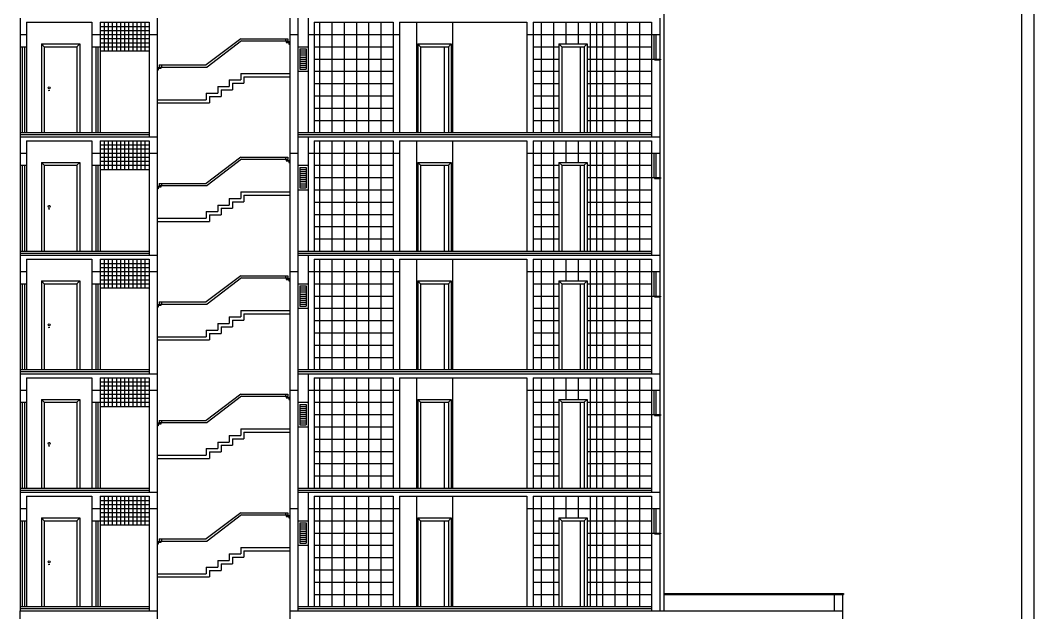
# Model space of a CAD drawing. Header units: millimetres. Extents: x 2200 to 2403, y 2380 to 2511.
# Drawn here: x 2299.58 to 2324.37, y 2472.12 to 2486.62 of the extents above; entities that cross this region are included whole.
import ezdxf

# ---------------------------------------------------------------- set-up
doc = ezdxf.new("R2010")
doc.units = ezdxf.units.MM

# ---------------------------------------------------------------- blocks, each defined once
blk = doc.blocks.new('P8')
at = {"color": 4}
for p, q in [((-0.87, 2.17), (-0.8, 2.1)), ((-0.87, 2.17), (0.07, 2.17)), ((-0.87, 2.17), (-0.87, 0)), ((-0.8, 2.1), (0, 2.1)), ((-0.8, 2.1), (-0.8, 0)), ((0.07, 2.17), (0, 2.1)), ((0, 2.1), (0, 0)), ((0.07, 2.17), (0.07, 0))]:
    blk.add_line(p, q, dxfattribs=at)
for centre, radius in [((-0.682, 1.095), 0.025), ((-0.682, 1.034), 0.00793)]:
    blk.add_circle(centre, radius, dxfattribs=at)

msp = doc.modelspace()

# ---------------------------------------------------------------- linework, layer by layer
at = {"color": 1}
for p, q in [((2324.36744, 2511.06758), (2324.36744, 2459.71758)), ((2309.2734, 2486.56758), (2309.2734, 2483.86758)), ((2310.1534, 2486.56758), (2310.1534, 2483.86758)), ((2312.6234, 2486.56758), (2312.6234, 2483.86758)), ((2313.6734, 2486.56758), (2313.6734, 2483.86758)), ((2315.0734, 2486.26758), (2315.0734, 2485.66758)), ((2315.1234, 2486.26758), (2315.1234, 2485.66758)), ((2299.6334, 2485.96758), (2299.6334, 2483.86758)), ((2299.6834, 2485.96758), (2299.6834, 2483.86758)), ((2301.4334, 2485.96758), (2301.4334, 2483.86758)), ((2301.4834, 2485.96758), (2301.4834, 2483.86758)), ((2306.3734, 2485.96758), (2306.6234, 2485.96758)), ((2306.4234, 2485.91758), (2306.4234, 2485.41758)), ((2306.4234, 2485.91758), (2306.5734, 2485.91758)), ((2306.4234, 2485.86758), (2306.5734, 2485.86758)), ((2306.5734, 2485.91758), (2306.5734, 2485.41758)), ((2306.4234, 2485.81758), (2306.5734, 2485.81758)), ((2306.4234, 2485.76758), (2306.5734, 2485.76758)), ((2306.4234, 2485.71758), (2306.5734, 2485.71758)), ((2306.4234, 2485.66758), (2306.5734, 2485.66758)), ((2306.4234, 2485.61758), (2306.5734, 2485.61758)), ((2306.3734, 2485.36758), (2306.6234, 2485.36758)), ((2306.4234, 2485.56758), (2306.5734, 2485.56758)), ((2306.4234, 2485.51758), (2306.5734, 2485.51758)), ((2306.4234, 2485.46758), (2306.5734, 2485.46758)), ((2306.4234, 2485.41758), (2306.5734, 2485.41758)), ((2309.2734, 2483.66758), (2309.2734, 2480.96758)), ((2310.1534, 2483.66758), (2310.1534, 2480.96758)), ((2312.6234, 2483.66758), (2312.6234, 2480.96758)), ((2313.6734, 2483.66758), (2313.6734, 2480.96758)), ((2315.0734, 2483.36758), (2315.0734, 2482.76758)), ((2315.1234, 2483.36758), (2315.1234, 2482.76758)), ((2299.6334, 2483.06758), (2299.6334, 2480.96758)), ((2299.6834, 2483.06758), (2299.6834, 2480.96758)), ((2301.4334, 2483.06758), (2301.4334, 2480.96758)), ((2301.4834, 2483.06758), (2301.4834, 2480.96758)), ((2306.3734, 2483.06758), (2306.6234, 2483.06758)), ((2306.4234, 2483.01758), (2306.4234, 2482.51758)), ((2306.4234, 2483.01758), (2306.5734, 2483.01758)), ((2306.4234, 2482.96758), (2306.5734, 2482.96758)), ((2306.4234, 2482.91758), (2306.5734, 2482.91758)), ((2306.4234, 2482.86758), (2306.5734, 2482.86758)), ((2306.5734, 2483.01758), (2306.5734, 2482.51758)), ((2306.4234, 2482.81758), (2306.5734, 2482.81758)), ((2306.4234, 2482.76758), (2306.5734, 2482.76758)), ((2306.4234, 2482.71758), (2306.5734, 2482.71758)), ((2306.4234, 2482.66758), (2306.5734, 2482.66758)), ((2306.3734, 2482.46758), (2306.6234, 2482.46758)), ((2306.4234, 2482.61758), (2306.5734, 2482.61758)), ((2306.4234, 2482.56758), (2306.5734, 2482.56758)), ((2306.4234, 2482.51758), (2306.5734, 2482.51758)), ((2309.2734, 2480.76758), (2309.2734, 2478.06758)), ((2310.1534, 2480.76758), (2310.1534, 2478.06758)), ((2312.6234, 2480.76758), (2312.6234, 2478.06758)), ((2313.6734, 2480.76758), (2313.6734, 2478.06758)), ((2315.0734, 2480.46758), (2315.0734, 2479.86758)), ((2315.1234, 2480.46758), (2315.1234, 2479.86758)), ((2299.6334, 2480.16758), (2299.6334, 2478.06758)), ((2299.6834, 2480.16758), (2299.6834, 2478.06758)), ((2301.4334, 2480.16758), (2301.4334, 2478.06758)), ((2301.4834, 2480.16758), (2301.4834, 2478.06758)), ((2306.3734, 2480.16758), (2306.6234, 2480.16758)), ((2306.4234, 2480.11758), (2306.4234, 2479.61758)), ((2306.4234, 2480.11758), (2306.5734, 2480.11758)), ((2306.4234, 2480.06758), (2306.5734, 2480.06758)), ((2306.4234, 2480.01758), (2306.5734, 2480.01758)), ((2306.4234, 2479.96758), (2306.5734, 2479.96758)), ((2306.4234, 2479.91758), (2306.5734, 2479.91758)), ((2306.5734, 2480.11758), (2306.5734, 2479.61758)), ((2306.4234, 2479.86758), (2306.5734, 2479.86758)), ((2306.4234, 2479.81758), (2306.5734, 2479.81758)), ((2306.4234, 2479.76758), (2306.5734, 2479.76758)), ((2306.4234, 2479.71758), (2306.5734, 2479.71758)), ((2306.4234, 2479.66758), (2306.5734, 2479.66758)), ((2306.3734, 2479.56758), (2306.6234, 2479.56758)), ((2306.4234, 2479.61758), (2306.5734, 2479.61758)), ((2309.2734, 2477.86758), (2309.2734, 2475.16758)), ((2310.1534, 2477.86758), (2310.1534, 2475.16758)), ((2312.6234, 2477.86758), (2312.6234, 2475.16758)), ((2313.6734, 2477.86758), (2313.6734, 2475.16758)), ((2315.0734, 2477.56758), (2315.0734, 2476.96758)), ((2315.1234, 2477.56758), (2315.1234, 2476.96758)), ((2299.6334, 2477.26758), (2299.6334, 2475.16758)), ((2299.6834, 2477.26758), (2299.6834, 2475.16758)), ((2301.4334, 2477.26758), (2301.4334, 2475.16758)), ((2301.4834, 2477.26758), (2301.4834, 2475.16758)), ((2306.3734, 2477.26758), (2306.6234, 2477.26758)), ((2306.4234, 2477.21758), (2306.4234, 2476.71758)), ((2306.4234, 2477.21758), (2306.5734, 2477.21758)), ((2306.4234, 2477.16758), (2306.5734, 2477.16758)), ((2306.5734, 2477.21758), (2306.5734, 2476.71758)), ((2306.4234, 2477.11758), (2306.5734, 2477.11758)), ((2306.4234, 2477.06758), (2306.5734, 2477.06758)), ((2306.4234, 2477.01758), (2306.5734, 2477.01758)), ((2306.4234, 2476.96758), (2306.5734, 2476.96758)), ((2306.4234, 2476.91758), (2306.5734, 2476.91758)), ((2306.4234, 2476.86758), (2306.5734, 2476.86758)), ((2306.4234, 2476.81758), (2306.5734, 2476.81758)), ((2306.4234, 2476.76758), (2306.5734, 2476.76758)), ((2306.4234, 2476.71758), (2306.5734, 2476.71758)), ((2306.3734, 2476.66758), (2306.6234, 2476.66758)), ((2309.2734, 2474.96758), (2309.2734, 2472.26758)), ((2310.1534, 2474.96758), (2310.1534, 2472.26758)), ((2312.6234, 2474.96758), (2312.6234, 2472.26758)), ((2313.6734, 2474.96758), (2313.6734, 2472.26758)), ((2315.0734, 2474.66758), (2315.0734, 2474.06758)), ((2315.1234, 2474.66758), (2315.1234, 2474.06758)), ((2299.6334, 2474.36758), (2299.6334, 2472.26758)), ((2299.6834, 2474.36758), (2299.6834, 2472.26758)), ((2301.4334, 2474.36758), (2301.4334, 2472.26758)), ((2301.4834, 2474.36758), (2301.4834, 2472.26758)), ((2306.3734, 2474.36758), (2306.6234, 2474.36758)), ((2306.4234, 2474.31758), (2306.4234, 2473.81758)), ((2306.4234, 2474.31758), (2306.5734, 2474.31758)), ((2306.4234, 2474.26758), (2306.5734, 2474.26758)), ((2306.4234, 2474.21758), (2306.5734, 2474.21758)), ((2306.5734, 2474.31758), (2306.5734, 2473.81758)), ((2306.4234, 2474.16758), (2306.5734, 2474.16758)), ((2306.4234, 2474.11758), (2306.5734, 2474.11758)), ((2306.4234, 2474.06758), (2306.5734, 2474.06758)), ((2306.4234, 2474.01758), (2306.5734, 2474.01758)), ((2306.4234, 2473.96758), (2306.5734, 2473.96758)), ((2306.3734, 2473.76758), (2306.6234, 2473.76758)), ((2306.4234, 2473.91758), (2306.5734, 2473.91758)), ((2306.4234, 2473.86758), (2306.5734, 2473.86758)), ((2306.4234, 2473.81758), (2306.5734, 2473.81758))]:
    msp.add_line(p, q, dxfattribs=at)
for p, q in [((2324.06744, 2510.76758), (2324.06744, 2460.31758)), ((2299.5834, 2486.66758), (2299.5834, 2485.96758)), ((2302.9334, 2486.66758), (2302.9334, 2483.76758)), ((2306.1734, 2486.66758), (2306.1734, 2483.76758)), ((2306.3734, 2486.66758), (2306.3734, 2483.76758)), ((2306.6234, 2486.66758), (2306.6234, 2483.86758)), ((2315.2234, 2486.66758), (2315.2234, 2486.26758)), ((2299.7334, 2486.56758), (2299.7334, 2485.96758)), ((2299.7334, 2486.56758), (2301.3334, 2486.56758)), ((2301.3334, 2486.56758), (2301.3334, 2485.96758)), ((2301.5334, 2486.56758), (2301.5334, 2485.96758)), ((2301.5334, 2486.56758), (2302.7334, 2486.56758)), ((2302.7334, 2486.56758), (2302.7334, 2483.76758)), ((2306.7734, 2486.56758), (2306.7734, 2483.86758)), ((2306.7734, 2486.56758), (2308.7034, 2486.56758)), ((2308.7034, 2486.56758), (2308.7034, 2483.86758)), ((2308.8534, 2486.56758), (2308.8534, 2483.86758)), ((2308.8534, 2486.56758), (2311.9734, 2486.56758)), ((2311.9734, 2486.56758), (2311.9734, 2483.86758)), ((2312.1234, 2486.56758), (2315.0234, 2486.56758)), ((2312.1234, 2486.56758), (2312.1234, 2483.86758)), ((2315.0234, 2486.56758), (2315.0234, 2486.26758)), ((2299.5834, 2486.26758), (2299.7334, 2486.26758)), ((2301.3334, 2486.26758), (2301.5334, 2486.26758)), ((2302.7334, 2486.26758), (2302.9334, 2486.26758)), ((2306.1734, 2486.26758), (2306.3734, 2486.26758)), ((2306.1734, 2486.26758), (2306.3734, 2486.26758)), ((2306.6234, 2486.26758), (2306.7734, 2486.26758)), ((2308.7034, 2486.26758), (2308.8534, 2486.26758)), ((2311.9734, 2486.26758), (2312.1234, 2486.26758)), ((2315.0234, 2486.26758), (2315.2234, 2486.26758)), ((2299.5834, 2485.96758), (2299.7334, 2485.96758)), ((2301.3334, 2485.96758), (2301.5334, 2485.96758)), ((2315.0234, 2485.66758), (2315.0934, 2485.66758)), ((2315.0234, 2485.66758), (2315.0234, 2483.76758)), ((2315.0934, 2485.66758), (2315.0934, 2485.64758)), ((2315.0934, 2485.64758), (2315.2234, 2485.64758)), ((2315.2234, 2485.64758), (2315.2234, 2483.76758)), ((2299.5834, 2483.76758), (2299.5834, 2483.06758)), ((2299.5834, 2483.76758), (2302.9334, 2483.76758)), ((2299.7334, 2483.66758), (2299.7334, 2483.06758)), ((2299.7334, 2483.66758), (2301.3334, 2483.66758)), ((2301.3334, 2483.66758), (2301.3334, 2483.06758)), ((2301.5334, 2483.66758), (2301.5334, 2483.06758)), ((2301.5334, 2483.66758), (2302.7334, 2483.66758)), ((2302.7334, 2483.66758), (2302.7334, 2480.86758)), ((2302.9334, 2483.76758), (2302.9334, 2480.86758)), ((2306.1734, 2483.76758), (2306.1734, 2480.86758)), ((2306.3734, 2483.76758), (2306.3734, 2480.86758)), ((2306.3734, 2483.76758), (2315.2234, 2483.76758)), ((2306.6234, 2483.76758), (2306.6234, 2480.96758)), ((2306.7734, 2483.66758), (2306.7734, 2480.96758)), ((2306.7734, 2483.66758), (2308.7034, 2483.66758)), ((2308.7034, 2483.66758), (2308.7034, 2480.96758)), ((2308.8534, 2483.66758), (2308.8534, 2480.96758)), ((2308.8534, 2483.66758), (2311.9734, 2483.66758)), ((2311.9734, 2483.66758), (2311.9734, 2480.96758)), ((2312.1234, 2483.66758), (2315.0234, 2483.66758)), ((2312.1234, 2483.66758), (2312.1234, 2480.96758)), ((2315.0234, 2483.66758), (2315.0234, 2483.36758)), ((2315.2234, 2483.76758), (2315.2234, 2483.36758)), ((2299.5834, 2483.36758), (2299.7334, 2483.36758)), ((2301.3334, 2483.36758), (2301.5334, 2483.36758)), ((2302.7334, 2483.36758), (2302.9334, 2483.36758)), ((2306.1734, 2483.36758), (2306.3734, 2483.36758)), ((2306.1734, 2483.36758), (2306.3734, 2483.36758)), ((2306.6234, 2483.36758), (2306.7734, 2483.36758)), ((2308.7034, 2483.36758), (2308.8534, 2483.36758)), ((2311.9734, 2483.36758), (2312.1234, 2483.36758)), ((2315.0234, 2483.36758), (2315.2234, 2483.36758)), ((2299.5834, 2483.06758), (2299.7334, 2483.06758)), ((2301.3334, 2483.06758), (2301.5334, 2483.06758)), ((2315.0234, 2482.76758), (2315.0934, 2482.76758)), ((2315.0234, 2482.76758), (2315.0234, 2480.86758)), ((2315.0934, 2482.76758), (2315.0934, 2482.74758)), ((2315.0934, 2482.74758), (2315.2234, 2482.74758)), ((2315.2234, 2482.74758), (2315.2234, 2480.86758)), ((2299.5834, 2480.86758), (2299.5834, 2480.16758)), ((2299.5834, 2480.86758), (2302.9334, 2480.86758)), ((2299.7334, 2480.76758), (2299.7334, 2480.16758)), ((2299.7334, 2480.76758), (2301.3334, 2480.76758)), ((2301.3334, 2480.76758), (2301.3334, 2480.16758)), ((2301.5334, 2480.76758), (2301.5334, 2480.16758)), ((2301.5334, 2480.76758), (2302.7334, 2480.76758)), ((2302.7334, 2480.76758), (2302.7334, 2477.96758)), ((2302.9334, 2480.86758), (2302.9334, 2477.96758)), ((2306.1734, 2480.86758), (2306.1734, 2477.96758)), ((2306.3734, 2480.86758), (2306.3734, 2477.96758)), ((2306.3734, 2480.86758), (2315.2234, 2480.86758)), ((2306.6234, 2480.86758), (2306.6234, 2478.06758)), ((2306.7734, 2480.76758), (2306.7734, 2478.06758)), ((2306.7734, 2480.76758), (2308.7034, 2480.76758)), ((2308.7034, 2480.76758), (2308.7034, 2478.06758)), ((2308.8534, 2480.76758), (2308.8534, 2478.06758)), ((2308.8534, 2480.76758), (2311.9734, 2480.76758)), ((2311.9734, 2480.76758), (2311.9734, 2478.06758)), ((2312.1234, 2480.76758), (2315.0234, 2480.76758)), ((2312.1234, 2480.76758), (2312.1234, 2478.06758)), ((2315.0234, 2480.76758), (2315.0234, 2480.46758)), ((2315.2234, 2480.86758), (2315.2234, 2480.46758)), ((2299.5834, 2480.46758), (2299.7334, 2480.46758)), ((2301.3334, 2480.46758), (2301.5334, 2480.46758)), ((2302.7334, 2480.46758), (2302.9334, 2480.46758)), ((2306.1734, 2480.46758), (2306.3734, 2480.46758)), ((2306.1734, 2480.46758), (2306.3734, 2480.46758)), ((2306.6234, 2480.46758), (2306.7734, 2480.46758)), ((2308.7034, 2480.46758), (2308.8534, 2480.46758)), ((2311.9734, 2480.46758), (2312.1234, 2480.46758)), ((2315.0234, 2480.46758), (2315.2234, 2480.46758)), ((2299.5834, 2480.16758), (2299.7334, 2480.16758)), ((2301.3334, 2480.16758), (2301.5334, 2480.16758)), ((2315.0234, 2479.86758), (2315.0934, 2479.86758)), ((2315.0234, 2479.86758), (2315.0234, 2477.96758)), ((2315.0934, 2479.86758), (2315.0934, 2479.84758)), ((2315.0934, 2479.84758), (2315.2234, 2479.84758)), ((2315.2234, 2479.84758), (2315.2234, 2477.96758)), ((2299.5834, 2477.96758), (2299.5834, 2477.26758)), ((2299.5834, 2477.96758), (2302.9334, 2477.96758)), ((2302.9334, 2477.96758), (2302.9334, 2475.06758)), ((2306.1734, 2477.96758), (2306.1734, 2475.06758)), ((2306.3734, 2477.96758), (2306.3734, 2475.06758)), ((2306.3734, 2477.96758), (2315.2234, 2477.96758)), ((2306.6234, 2477.96758), (2306.6234, 2475.16758)), ((2315.2234, 2477.96758), (2315.2234, 2477.56758)), ((2299.7334, 2477.86758), (2299.7334, 2477.26758)), ((2299.7334, 2477.86758), (2301.3334, 2477.86758)), ((2301.3334, 2477.86758), (2301.3334, 2477.26758)), ((2301.5334, 2477.86758), (2301.5334, 2477.26758)), ((2301.5334, 2477.86758), (2302.7334, 2477.86758)), ((2302.7334, 2477.86758), (2302.7334, 2475.06758)), ((2306.7734, 2477.86758), (2306.7734, 2475.16758)), ((2306.7734, 2477.86758), (2308.7034, 2477.86758)), ((2308.7034, 2477.86758), (2308.7034, 2475.16758)), ((2308.8534, 2477.86758), (2308.8534, 2475.16758)), ((2308.8534, 2477.86758), (2311.9734, 2477.86758)), ((2311.9734, 2477.86758), (2311.9734, 2475.16758)), ((2312.1234, 2477.86758), (2315.0234, 2477.86758)), ((2312.1234, 2477.86758), (2312.1234, 2475.16758)), ((2315.0234, 2477.86758), (2315.0234, 2477.56758)), ((2299.5834, 2477.56758), (2299.7334, 2477.56758)), ((2301.3334, 2477.56758), (2301.5334, 2477.56758)), ((2302.7334, 2477.56758), (2302.9334, 2477.56758)), ((2306.1734, 2477.56758), (2306.3734, 2477.56758)), ((2306.1734, 2477.56758), (2306.3734, 2477.56758)), ((2306.6234, 2477.56758), (2306.7734, 2477.56758)), ((2308.7034, 2477.56758), (2308.8534, 2477.56758)), ((2311.9734, 2477.56758), (2312.1234, 2477.56758)), ((2315.0234, 2477.56758), (2315.2234, 2477.56758)), ((2299.5834, 2477.26758), (2299.7334, 2477.26758)), ((2301.3334, 2477.26758), (2301.5334, 2477.26758)), ((2315.0234, 2476.96758), (2315.0934, 2476.96758)), ((2315.0234, 2476.96758), (2315.0234, 2475.06758)), ((2315.0934, 2476.96758), (2315.0934, 2476.94758)), ((2315.0934, 2476.94758), (2315.2234, 2476.94758)), ((2315.2234, 2476.94758), (2315.2234, 2475.06758)), ((2299.5834, 2475.06758), (2299.5834, 2474.36758)), ((2299.5834, 2475.06758), (2302.9334, 2475.06758)), ((2299.7334, 2474.96758), (2301.3334, 2474.96758)), ((2299.7334, 2474.96758), (2299.7334, 2474.36758)), ((2301.3334, 2474.96758), (2301.3334, 2474.36758)), ((2301.5334, 2474.96758), (2302.7334, 2474.96758)), ((2301.5334, 2474.96758), (2301.5334, 2474.36758)), ((2302.7334, 2474.96758), (2302.7334, 2472.16758)), ((2302.9334, 2475.06758), (2302.9334, 2472.16758)), ((2306.1734, 2475.06758), (2306.1734, 2472.16758)), ((2306.3734, 2475.06758), (2306.3734, 2472.16758)), ((2306.3734, 2475.06758), (2315.2234, 2475.06758)), ((2306.6234, 2475.06758), (2306.6234, 2472.26758)), ((2306.7734, 2474.96758), (2308.7034, 2474.96758)), ((2306.7734, 2474.96758), (2306.7734, 2472.26758)), ((2308.7034, 2474.96758), (2308.7034, 2472.26758)), ((2308.8534, 2474.96758), (2311.9734, 2474.96758)), ((2308.8534, 2474.96758), (2308.8534, 2472.26758)), ((2311.9734, 2474.96758), (2311.9734, 2472.26758)), ((2312.1234, 2474.96758), (2315.0234, 2474.96758)), ((2312.1234, 2474.96758), (2312.1234, 2472.26758)), ((2315.0234, 2474.96758), (2315.0234, 2474.66758)), ((2315.2234, 2475.06758), (2315.2234, 2474.66758)), ((2299.5834, 2474.66758), (2299.7334, 2474.66758)), ((2301.3334, 2474.66758), (2301.5334, 2474.66758)), ((2302.7334, 2474.66758), (2302.9334, 2474.66758)), ((2306.1734, 2474.66758), (2306.3734, 2474.66758)), ((2306.6234, 2474.66758), (2306.7734, 2474.66758)), ((2308.7034, 2474.66758), (2308.8534, 2474.66758)), ((2311.9734, 2474.66758), (2312.1234, 2474.66758)), ((2315.0234, 2474.66758), (2315.2234, 2474.66758)), ((2299.5834, 2474.36758), (2299.7334, 2474.36758)), ((2301.3334, 2474.36758), (2301.5334, 2474.36758)), ((2315.0234, 2474.06758), (2315.0234, 2472.16758)), ((2315.0234, 2474.06758), (2315.0934, 2474.06758)), ((2315.0934, 2474.06758), (2315.0934, 2474.04758)), ((2315.0934, 2474.04758), (2315.2234, 2474.04758)), ((2315.2234, 2474.04758), (2315.2234, 2472.16758)), ((2319.4834, 2472.56758), (2319.4834, 2472.16758)), ((2319.4834, 2472.56758), (2319.6934, 2472.56758)), ((2319.6934, 2472.56758), (2319.6934, 2462.16758)), ((2299.5834, 2471.06758), (2299.5834, 2472.16758)), ((2299.5834, 2472.16758), (2302.9334, 2472.16758)), ((2302.9334, 2472.16758), (2302.9334, 2462.56758)), ((2306.1734, 2472.16758), (2306.3734, 2472.16758)), ((2306.1734, 2472.16758), (2306.1734, 2462.56758)), ((2306.3734, 2472.16758), (2315.2234, 2472.16758)), ((2315.2234, 2472.16758), (2319.6934, 2472.16758))]:
    msp.add_line(p, q)
at = {"color": 4}
for p, q in [((2315.3234, 2489.56758), (2315.3234, 2486.56758)), ((2315.3234, 2486.66758), (2315.3234, 2483.66758)), ((2301.5334, 2486.46758), (2302.7334, 2486.46758)), ((2301.5334, 2486.36758), (2302.7334, 2486.36758)), ((2301.6334, 2486.56758), (2301.6334, 2485.86758)), ((2301.7334, 2486.56758), (2301.7334, 2485.86758)), ((2301.8334, 2486.56758), (2301.8334, 2485.86758)), ((2301.9334, 2486.56758), (2301.9334, 2485.86758)), ((2302.0334, 2486.56758), (2302.0334, 2485.86758)), ((2302.1334, 2486.56758), (2302.1334, 2485.86758)), ((2302.2334, 2486.56758), (2302.2334, 2485.86758)), ((2302.3334, 2486.56758), (2302.3334, 2485.86758)), ((2302.4334, 2486.56758), (2302.4334, 2485.86758)), ((2302.5334, 2486.56758), (2302.5334, 2485.86758)), ((2302.6334, 2486.56758), (2302.6334, 2485.86758)), ((2306.9034, 2486.56758), (2306.9034, 2483.86758)), ((2307.2034, 2486.56758), (2307.2034, 2483.86758)), ((2307.5034, 2486.56758), (2307.5034, 2483.86758)), ((2307.8034, 2486.56758), (2307.8034, 2483.86758)), ((2308.1034, 2486.56758), (2308.1034, 2483.86758)), ((2308.4034, 2486.56758), (2308.4034, 2483.86758)), ((2312.3234, 2486.56758), (2312.3234, 2483.86758)), ((2312.9234, 2486.56758), (2312.9234, 2486.03758)), ((2313.2234, 2486.56758), (2313.2234, 2486.03758)), ((2313.5234, 2486.56758), (2313.5234, 2483.86758)), ((2313.8234, 2486.56758), (2313.8234, 2483.86758)), ((2314.1234, 2486.56758), (2314.1234, 2483.86758)), ((2314.4234, 2486.56758), (2314.4234, 2483.86758)), ((2314.7234, 2486.56758), (2314.7234, 2483.86758)), ((2301.5334, 2486.26758), (2302.7334, 2486.26758)), ((2301.5334, 2486.16758), (2302.7334, 2486.16758)), ((2304.9734, 2486.16638), (2304.1334, 2485.52308)), ((2304.99035, 2486.11638), (2304.15035, 2485.47308)), ((2304.9734, 2486.16638), (2306.1234, 2486.16638)), ((2304.99035, 2486.11638), (2306.1234, 2486.11638)), ((2306.0734, 2486.16638), (2306.0734, 2486.11638)), ((2306.0834, 2486.11638), (2306.0834, 2486.07638)), ((2306.1034, 2486.11638), (2306.1034, 2486.09638)), ((2306.1034, 2486.09638), (2306.1734, 2486.09638)), ((2306.1234, 2486.16638), (2306.1234, 2486.11638)), ((2306.7734, 2486.26758), (2308.7034, 2486.26758)), ((2312.1234, 2486.26758), (2315.0234, 2486.26758)), ((2315.0234, 2486.26758), (2315.0234, 2485.66758)), ((2315.2234, 2486.26758), (2315.2234, 2485.66758)), ((2299.5834, 2485.96758), (2299.5834, 2483.76758)), ((2299.7334, 2485.96758), (2299.7334, 2483.86758)), ((2301.3334, 2485.96758), (2301.3334, 2483.86758)), ((2301.5334, 2486.06758), (2302.7334, 2486.06758)), ((2301.5334, 2485.96758), (2301.5334, 2483.86758)), ((2301.5334, 2485.96758), (2302.7334, 2485.96758)), ((2301.5334, 2485.86758), (2302.7334, 2485.86758)), ((2306.0834, 2486.07638), (2306.1534, 2486.07638)), ((2306.1534, 2486.07638), (2306.1534, 2486.03638)), ((2306.1534, 2486.03638), (2306.1734, 2486.03638)), ((2306.7734, 2485.96758), (2308.7034, 2485.96758)), ((2309.3034, 2486.03758), (2309.3034, 2483.86758)), ((2309.3034, 2486.03758), (2309.3734, 2485.96758)), ((2309.3034, 2486.03758), (2310.1234, 2486.03758)), ((2309.3734, 2485.96758), (2309.3734, 2483.86758)), ((2309.3734, 2485.96758), (2310.0534, 2485.96758)), ((2309.9534, 2485.96758), (2309.9534, 2483.86758)), ((2310.1234, 2486.03758), (2310.0534, 2485.96758)), ((2310.0534, 2485.96758), (2310.0534, 2483.86758)), ((2310.1234, 2486.03758), (2310.1234, 2483.86758)), ((2312.1234, 2485.96758), (2312.7534, 2485.96758)), ((2312.7534, 2486.03758), (2312.7534, 2483.86758)), ((2312.7534, 2486.03758), (2312.8234, 2485.96758)), ((2312.7534, 2486.03758), (2313.4434, 2486.03758)), ((2312.8234, 2485.96758), (2312.8234, 2483.86758)), ((2312.8234, 2485.96758), (2313.3734, 2485.96758)), ((2313.2734, 2485.96758), (2313.2734, 2483.86758)), ((2313.4434, 2486.03758), (2313.3734, 2485.96758)), ((2313.3734, 2485.96758), (2313.3734, 2483.86758)), ((2313.4434, 2486.03758), (2313.4434, 2483.86758)), ((2313.4434, 2485.96758), (2315.0234, 2485.96758)), ((2306.7734, 2485.66758), (2308.7034, 2485.66758)), ((2312.1234, 2485.66758), (2312.7534, 2485.66758)), ((2313.4434, 2485.66758), (2315.0234, 2485.66758)), ((2315.0934, 2485.66758), (2315.2434, 2485.66758)), ((2315.2234, 2485.64758), (2315.2434, 2485.64758)), ((2315.2434, 2485.66758), (2315.2434, 2485.64758)), ((2303.0034, 2485.45308), (2302.9334, 2485.45308)), ((2302.9534, 2485.39308), (2302.9334, 2485.39308)), ((2302.9534, 2485.43308), (2302.9534, 2485.39308)), ((2303.0234, 2485.43308), (2302.9534, 2485.43308)), ((2302.9834, 2485.52308), (2304.1334, 2485.52308)), ((2302.9834, 2485.52308), (2302.9834, 2485.47308)), ((2302.9834, 2485.47308), (2304.15035, 2485.47308)), ((2303.0034, 2485.47308), (2303.0034, 2485.45308)), ((2303.0234, 2485.47308), (2303.0234, 2485.43308)), ((2303.0334, 2485.52308), (2303.0334, 2485.47308)), ((2306.7734, 2485.36758), (2308.7034, 2485.36758)), ((2312.1234, 2485.36758), (2312.7534, 2485.36758)), ((2313.4434, 2485.36758), (2315.0234, 2485.36758)), ((2306.7734, 2485.06758), (2308.7034, 2485.06758)), ((2312.1234, 2485.06758), (2312.7534, 2485.06758)), ((2313.4434, 2485.06758), (2315.0234, 2485.06758)), ((2306.7734, 2484.76758), (2308.7034, 2484.76758)), ((2312.1234, 2484.76758), (2312.7534, 2484.76758)), ((2313.4434, 2484.76758), (2315.0234, 2484.76758)), ((2306.7734, 2484.46758), (2308.7034, 2484.46758)), ((2312.1234, 2484.46758), (2312.7534, 2484.46758)), ((2313.4434, 2484.46758), (2315.0234, 2484.46758)), ((2306.7734, 2484.16758), (2308.7034, 2484.16758)), ((2312.1234, 2484.16758), (2312.7534, 2484.16758)), ((2313.4434, 2484.16758), (2315.0234, 2484.16758)), ((2299.5834, 2483.86758), (2302.7334, 2483.86758)), ((2306.3734, 2483.86758), (2315.0234, 2483.86758)), ((2299.5834, 2483.81758), (2302.7334, 2483.81758)), ((2301.6334, 2483.66758), (2301.6334, 2482.96758)), ((2301.7334, 2483.66758), (2301.7334, 2482.96758)), ((2301.8334, 2483.66758), (2301.8334, 2482.96758)), ((2301.9334, 2483.66758), (2301.9334, 2482.96758)), ((2302.0334, 2483.66758), (2302.0334, 2482.96758)), ((2302.1334, 2483.66758), (2302.1334, 2482.96758)), ((2302.2334, 2483.66758), (2302.2334, 2482.96758)), ((2302.3334, 2483.66758), (2302.3334, 2482.96758)), ((2302.4334, 2483.66758), (2302.4334, 2482.96758)), ((2302.5334, 2483.66758), (2302.5334, 2482.96758)), ((2302.6334, 2483.66758), (2302.6334, 2482.96758)), ((2306.3734, 2483.81758), (2315.0234, 2483.81758)), ((2306.9034, 2483.66758), (2306.9034, 2480.96758)), ((2307.2034, 2483.66758), (2307.2034, 2480.96758)), ((2307.5034, 2483.66758), (2307.5034, 2480.96758)), ((2307.8034, 2483.66758), (2307.8034, 2480.96758)), ((2308.1034, 2483.66758), (2308.1034, 2480.96758)), ((2308.4034, 2483.66758), (2308.4034, 2480.96758)), ((2312.3234, 2483.66758), (2312.3234, 2480.96758)), ((2312.9234, 2483.66758), (2312.9234, 2483.13758)), ((2313.2234, 2483.66758), (2313.2234, 2483.13758)), ((2313.5234, 2483.66758), (2313.5234, 2480.96758)), ((2313.8234, 2483.66758), (2313.8234, 2480.96758)), ((2314.1234, 2483.66758), (2314.1234, 2480.96758)), ((2314.4234, 2483.66758), (2314.4234, 2480.96758)), ((2314.7234, 2483.66758), (2314.7234, 2480.96758)), ((2315.3234, 2483.76758), (2315.3234, 2480.76758)), ((2301.5334, 2483.56758), (2302.7334, 2483.56758)), ((2301.5334, 2483.46758), (2302.7334, 2483.46758)), ((2301.5334, 2483.36758), (2302.7334, 2483.36758)), ((2306.7734, 2483.36758), (2308.7034, 2483.36758)), ((2312.1234, 2483.36758), (2315.0234, 2483.36758)), ((2315.0234, 2483.36758), (2315.0234, 2482.76758)), ((2315.2234, 2483.36758), (2315.2234, 2482.76758)), ((2301.5334, 2483.26758), (2302.7334, 2483.26758)), ((2301.5334, 2483.16758), (2302.7334, 2483.16758)), ((2304.9734, 2483.26638), (2304.1334, 2482.62308)), ((2304.99035, 2483.21638), (2304.15035, 2482.57308)), ((2304.9734, 2483.26638), (2306.1234, 2483.26638)), ((2304.99035, 2483.21638), (2306.1234, 2483.21638)), ((2306.0734, 2483.26638), (2306.0734, 2483.21638)), ((2306.0834, 2483.21638), (2306.0834, 2483.17638)), ((2306.0834, 2483.17638), (2306.1534, 2483.17638)), ((2306.1034, 2483.21638), (2306.1034, 2483.19638)), ((2306.1034, 2483.19638), (2306.1734, 2483.19638)), ((2306.1234, 2483.26638), (2306.1234, 2483.21638)), ((2306.1534, 2483.17638), (2306.1534, 2483.13638)), ((2306.1534, 2483.13638), (2306.1734, 2483.13638)), ((2309.3034, 2483.13758), (2309.3034, 2480.96758)), ((2309.3034, 2483.13758), (2309.3734, 2483.06758)), ((2309.3034, 2483.13758), (2310.1234, 2483.13758)), ((2310.1234, 2483.13758), (2310.0534, 2483.06758)), ((2310.1234, 2483.13758), (2310.1234, 2480.96758)), ((2312.7534, 2483.13758), (2312.7534, 2480.96758)), ((2312.7534, 2483.13758), (2312.8234, 2483.06758)), ((2312.7534, 2483.13758), (2313.4434, 2483.13758)), ((2313.4434, 2483.13758), (2313.3734, 2483.06758)), ((2313.4434, 2483.13758), (2313.4434, 2480.96758)), ((2299.5834, 2483.06758), (2299.5834, 2480.86758)), ((2299.7334, 2483.06758), (2299.7334, 2480.96758)), ((2301.3334, 2483.06758), (2301.3334, 2480.96758)), ((2301.5334, 2483.06758), (2301.5334, 2480.96758)), ((2301.5334, 2483.06758), (2302.7334, 2483.06758)), ((2301.5334, 2482.96758), (2302.7334, 2482.96758)), ((2306.7734, 2483.06758), (2308.7034, 2483.06758)), ((2309.3734, 2483.06758), (2309.3734, 2480.96758)), ((2309.3734, 2483.06758), (2310.0534, 2483.06758)), ((2309.9534, 2483.06758), (2309.9534, 2480.96758)), ((2310.0534, 2483.06758), (2310.0534, 2480.96758)), ((2312.1234, 2483.06758), (2312.7534, 2483.06758)), ((2312.8234, 2483.06758), (2312.8234, 2480.96758)), ((2312.8234, 2483.06758), (2313.3734, 2483.06758)), ((2313.2734, 2483.06758), (2313.2734, 2480.96758)), ((2313.3734, 2483.06758), (2313.3734, 2480.96758)), ((2313.4434, 2483.06758), (2315.0234, 2483.06758)), ((2302.9834, 2482.62308), (2304.1334, 2482.62308)), ((2302.9834, 2482.62308), (2302.9834, 2482.57308)), ((2303.0334, 2482.62308), (2303.0334, 2482.57308)), ((2306.7734, 2482.76758), (2308.7034, 2482.76758)), ((2312.1234, 2482.76758), (2312.7534, 2482.76758)), ((2313.4434, 2482.76758), (2315.0234, 2482.76758)), ((2315.0934, 2482.76758), (2315.2434, 2482.76758)), ((2315.2234, 2482.74758), (2315.2434, 2482.74758)), ((2315.2434, 2482.76758), (2315.2434, 2482.74758)), ((2303.0034, 2482.55308), (2302.9334, 2482.55308)), ((2302.9534, 2482.49308), (2302.9334, 2482.49308)), ((2302.9534, 2482.53308), (2302.9534, 2482.49308)), ((2303.0234, 2482.53308), (2302.9534, 2482.53308)), ((2302.9834, 2482.57308), (2304.15035, 2482.57308)), ((2303.0034, 2482.57308), (2303.0034, 2482.55308)), ((2303.0234, 2482.57308), (2303.0234, 2482.53308)), ((2306.7734, 2482.46758), (2308.7034, 2482.46758)), ((2312.1234, 2482.46758), (2312.7534, 2482.46758)), ((2313.4434, 2482.46758), (2315.0234, 2482.46758)), ((2306.7734, 2482.16758), (2308.7034, 2482.16758)), ((2312.1234, 2482.16758), (2312.7534, 2482.16758)), ((2313.4434, 2482.16758), (2315.0234, 2482.16758)), ((2306.7734, 2481.86758), (2308.7034, 2481.86758)), ((2312.1234, 2481.86758), (2312.7534, 2481.86758)), ((2313.4434, 2481.86758), (2315.0234, 2481.86758)), ((2306.7734, 2481.56758), (2308.7034, 2481.56758)), ((2312.1234, 2481.56758), (2312.7534, 2481.56758)), ((2313.4434, 2481.56758), (2315.0234, 2481.56758)), ((2306.7734, 2481.26758), (2308.7034, 2481.26758)), ((2312.1234, 2481.26758), (2312.7534, 2481.26758)), ((2313.4434, 2481.26758), (2315.0234, 2481.26758)), ((2299.5834, 2480.96758), (2302.7334, 2480.96758)), ((2299.5834, 2480.91758), (2302.7334, 2480.91758)), ((2306.3734, 2480.96758), (2315.0234, 2480.96758)), ((2306.3734, 2480.91758), (2315.0234, 2480.91758)), ((2301.5334, 2480.66758), (2302.7334, 2480.66758)), ((2301.6334, 2480.76758), (2301.6334, 2480.06758)), ((2301.7334, 2480.76758), (2301.7334, 2480.06758)), ((2301.8334, 2480.76758), (2301.8334, 2480.06758)), ((2301.9334, 2480.76758), (2301.9334, 2480.06758)), ((2302.0334, 2480.76758), (2302.0334, 2480.06758)), ((2302.1334, 2480.76758), (2302.1334, 2480.06758)), ((2302.2334, 2480.76758), (2302.2334, 2480.06758)), ((2302.3334, 2480.76758), (2302.3334, 2480.06758)), ((2302.4334, 2480.76758), (2302.4334, 2480.06758)), ((2302.5334, 2480.76758), (2302.5334, 2480.06758)), ((2302.6334, 2480.76758), (2302.6334, 2480.06758)), ((2306.9034, 2480.76758), (2306.9034, 2478.06758)), ((2307.2034, 2480.76758), (2307.2034, 2478.06758)), ((2307.5034, 2480.76758), (2307.5034, 2478.06758)), ((2307.8034, 2480.76758), (2307.8034, 2478.06758)), ((2308.1034, 2480.76758), (2308.1034, 2478.06758)), ((2308.4034, 2480.76758), (2308.4034, 2478.06758)), ((2312.3234, 2480.76758), (2312.3234, 2478.06758)), ((2312.9234, 2480.76758), (2312.9234, 2480.23758)), ((2313.2234, 2480.76758), (2313.2234, 2480.23758)), ((2313.5234, 2480.76758), (2313.5234, 2478.06758)), ((2313.8234, 2480.76758), (2313.8234, 2478.06758)), ((2314.1234, 2480.76758), (2314.1234, 2478.06758)), ((2314.4234, 2480.76758), (2314.4234, 2478.06758)), ((2314.7234, 2480.76758), (2314.7234, 2478.06758)), ((2315.3234, 2480.86758), (2315.3234, 2477.86758)), ((2301.5334, 2480.56758), (2302.7334, 2480.56758)), ((2301.5334, 2480.46758), (2302.7334, 2480.46758)), ((2306.7734, 2480.46758), (2308.7034, 2480.46758)), ((2312.1234, 2480.46758), (2315.0234, 2480.46758)), ((2315.0234, 2480.46758), (2315.0234, 2479.86758)), ((2315.2234, 2480.46758), (2315.2234, 2479.86758)), ((2299.5834, 2480.16758), (2299.5834, 2477.96758)), ((2299.7334, 2480.16758), (2299.7334, 2478.06758)), ((2301.3334, 2480.16758), (2301.3334, 2478.06758)), ((2301.5334, 2480.36758), (2302.7334, 2480.36758)), ((2301.5334, 2480.26758), (2302.7334, 2480.26758)), ((2301.5334, 2480.16758), (2301.5334, 2478.06758)), ((2301.5334, 2480.16758), (2302.7334, 2480.16758)), ((2304.9734, 2480.36638), (2304.1334, 2479.72308)), ((2304.99035, 2480.31638), (2304.15035, 2479.67308)), ((2304.9734, 2480.36638), (2306.1234, 2480.36638)), ((2304.99035, 2480.31638), (2306.1234, 2480.31638)), ((2306.0734, 2480.36638), (2306.0734, 2480.31638)), ((2306.0834, 2480.31638), (2306.0834, 2480.27638)), ((2306.0834, 2480.27638), (2306.1534, 2480.27638)), ((2306.1034, 2480.31638), (2306.1034, 2480.29638)), ((2306.1034, 2480.29638), (2306.1734, 2480.29638)), ((2306.1234, 2480.36638), (2306.1234, 2480.31638)), ((2306.1534, 2480.27638), (2306.1534, 2480.23638)), ((2306.1534, 2480.23638), (2306.1734, 2480.23638)), ((2306.7734, 2480.16758), (2308.7034, 2480.16758)), ((2309.3034, 2480.23758), (2309.3034, 2478.06758)), ((2309.3034, 2480.23758), (2309.3734, 2480.16758)), ((2309.3034, 2480.23758), (2310.1234, 2480.23758)), ((2309.3734, 2480.16758), (2309.3734, 2478.06758)), ((2309.3734, 2480.16758), (2310.0534, 2480.16758)), ((2309.9534, 2480.16758), (2309.9534, 2478.06758)), ((2310.1234, 2480.23758), (2310.0534, 2480.16758)), ((2310.0534, 2480.16758), (2310.0534, 2478.06758)), ((2310.1234, 2480.23758), (2310.1234, 2478.06758)), ((2312.1234, 2480.16758), (2312.7534, 2480.16758)), ((2312.7534, 2480.23758), (2312.7534, 2478.06758)), ((2312.7534, 2480.23758), (2312.8234, 2480.16758)), ((2312.7534, 2480.23758), (2313.4434, 2480.23758)), ((2312.8234, 2480.16758), (2312.8234, 2478.06758)), ((2312.8234, 2480.16758), (2313.3734, 2480.16758)), ((2313.2734, 2480.16758), (2313.2734, 2478.06758)), ((2313.4434, 2480.23758), (2313.3734, 2480.16758)), ((2313.3734, 2480.16758), (2313.3734, 2478.06758)), ((2313.4434, 2480.23758), (2313.4434, 2478.06758)), ((2313.4434, 2480.16758), (2315.0234, 2480.16758)), ((2301.5334, 2480.06758), (2302.7334, 2480.06758)), ((2303.0034, 2479.65308), (2302.9334, 2479.65308)), ((2302.9834, 2479.72308), (2304.1334, 2479.72308)), ((2302.9834, 2479.72308), (2302.9834, 2479.67308)), ((2302.9834, 2479.67308), (2304.15035, 2479.67308)), ((2303.0034, 2479.67308), (2303.0034, 2479.65308)), ((2303.0234, 2479.67308), (2303.0234, 2479.63308)), ((2303.0334, 2479.72308), (2303.0334, 2479.67308)), ((2306.7734, 2479.86758), (2308.7034, 2479.86758)), ((2312.1234, 2479.86758), (2312.7534, 2479.86758)), ((2313.4434, 2479.86758), (2315.0234, 2479.86758)), ((2315.0934, 2479.86758), (2315.2434, 2479.86758)), ((2315.2234, 2479.84758), (2315.2434, 2479.84758)), ((2315.2434, 2479.86758), (2315.2434, 2479.84758)), ((2302.9534, 2479.59308), (2302.9334, 2479.59308)), ((2302.9534, 2479.63308), (2302.9534, 2479.59308)), ((2303.0234, 2479.63308), (2302.9534, 2479.63308)), ((2306.7734, 2479.56758), (2308.7034, 2479.56758)), ((2312.1234, 2479.56758), (2312.7534, 2479.56758)), ((2313.4434, 2479.56758), (2315.0234, 2479.56758)), ((2306.7734, 2479.26758), (2308.7034, 2479.26758)), ((2312.1234, 2479.26758), (2312.7534, 2479.26758)), ((2313.4434, 2479.26758), (2315.0234, 2479.26758)), ((2306.7734, 2478.96758), (2308.7034, 2478.96758)), ((2312.1234, 2478.96758), (2312.7534, 2478.96758)), ((2313.4434, 2478.96758), (2315.0234, 2478.96758)), ((2306.7734, 2478.66758), (2308.7034, 2478.66758)), ((2312.1234, 2478.66758), (2312.7534, 2478.66758)), ((2313.4434, 2478.66758), (2315.0234, 2478.66758)), ((2306.7734, 2478.36758), (2308.7034, 2478.36758)), ((2312.1234, 2478.36758), (2312.7534, 2478.36758)), ((2313.4434, 2478.36758), (2315.0234, 2478.36758)), ((2299.5834, 2478.06758), (2302.7334, 2478.06758)), ((2299.5834, 2478.01758), (2302.7334, 2478.01758)), ((2306.3734, 2478.06758), (2315.0234, 2478.06758)), ((2306.3734, 2478.01758), (2315.0234, 2478.01758)), ((2315.3234, 2477.96758), (2315.3234, 2474.96758)), ((2301.5334, 2477.76758), (2302.7334, 2477.76758)), ((2301.5334, 2477.66758), (2302.7334, 2477.66758)), ((2301.6334, 2477.86758), (2301.6334, 2477.16758)), ((2301.7334, 2477.86758), (2301.7334, 2477.16758)), ((2301.8334, 2477.86758), (2301.8334, 2477.16758)), ((2301.9334, 2477.86758), (2301.9334, 2477.16758)), ((2302.0334, 2477.86758), (2302.0334, 2477.16758)), ((2302.1334, 2477.86758), (2302.1334, 2477.16758)), ((2302.2334, 2477.86758), (2302.2334, 2477.16758)), ((2302.3334, 2477.86758), (2302.3334, 2477.16758)), ((2302.4334, 2477.86758), (2302.4334, 2477.16758)), ((2302.5334, 2477.86758), (2302.5334, 2477.16758)), ((2302.6334, 2477.86758), (2302.6334, 2477.16758)), ((2306.9034, 2477.86758), (2306.9034, 2475.16758)), ((2307.2034, 2477.86758), (2307.2034, 2475.16758)), ((2307.5034, 2477.86758), (2307.5034, 2475.16758)), ((2307.8034, 2477.86758), (2307.8034, 2475.16758)), ((2308.1034, 2477.86758), (2308.1034, 2475.16758)), ((2308.4034, 2477.86758), (2308.4034, 2475.16758)), ((2312.3234, 2477.86758), (2312.3234, 2475.16758)), ((2312.9234, 2477.86758), (2312.9234, 2477.33758)), ((2313.2234, 2477.86758), (2313.2234, 2477.33758)), ((2313.5234, 2477.86758), (2313.5234, 2475.16758)), ((2313.8234, 2477.86758), (2313.8234, 2475.16758)), ((2314.1234, 2477.86758), (2314.1234, 2475.16758)), ((2314.4234, 2477.86758), (2314.4234, 2475.16758)), ((2314.7234, 2477.86758), (2314.7234, 2475.16758)), ((2301.5334, 2477.56758), (2302.7334, 2477.56758)), ((2301.5334, 2477.46758), (2302.7334, 2477.46758)), ((2304.9734, 2477.46638), (2304.1334, 2476.82308)), ((2304.99035, 2477.41638), (2304.15035, 2476.77308)), ((2304.9734, 2477.46638), (2306.1234, 2477.46638)), ((2304.99035, 2477.41638), (2306.1234, 2477.41638)), ((2306.0734, 2477.46638), (2306.0734, 2477.41638)), ((2306.0834, 2477.41638), (2306.0834, 2477.37638)), ((2306.1034, 2477.41638), (2306.1034, 2477.39638)), ((2306.1234, 2477.46638), (2306.1234, 2477.41638)), ((2306.7734, 2477.56758), (2308.7034, 2477.56758)), ((2312.1234, 2477.56758), (2315.0234, 2477.56758)), ((2315.0234, 2477.56758), (2315.0234, 2476.96758)), ((2315.2234, 2477.56758), (2315.2234, 2476.96758)), ((2299.5834, 2477.26758), (2299.5834, 2475.06758)), ((2299.7334, 2477.26758), (2299.7334, 2475.16758)), ((2301.3334, 2477.26758), (2301.3334, 2475.16758)), ((2301.5334, 2477.36758), (2302.7334, 2477.36758)), ((2301.5334, 2477.26758), (2301.5334, 2475.16758)), ((2301.5334, 2477.26758), (2302.7334, 2477.26758)), ((2301.5334, 2477.16758), (2302.7334, 2477.16758)), ((2306.0834, 2477.37638), (2306.1534, 2477.37638)), ((2306.1034, 2477.39638), (2306.1734, 2477.39638)), ((2306.1534, 2477.37638), (2306.1534, 2477.33638)), ((2306.1534, 2477.33638), (2306.1734, 2477.33638)), ((2306.7734, 2477.26758), (2308.7034, 2477.26758)), ((2309.3034, 2477.33758), (2309.3034, 2475.16758)), ((2309.3034, 2477.33758), (2309.3734, 2477.26758)), ((2309.3034, 2477.33758), (2310.1234, 2477.33758)), ((2309.3734, 2477.26758), (2309.3734, 2475.16758)), ((2309.3734, 2477.26758), (2310.0534, 2477.26758)), ((2309.9534, 2477.26758), (2309.9534, 2475.16758)), ((2310.1234, 2477.33758), (2310.0534, 2477.26758)), ((2310.0534, 2477.26758), (2310.0534, 2475.16758)), ((2310.1234, 2477.33758), (2310.1234, 2475.16758)), ((2312.1234, 2477.26758), (2312.7534, 2477.26758)), ((2312.7534, 2477.33758), (2312.7534, 2475.16758)), ((2312.7534, 2477.33758), (2312.8234, 2477.26758)), ((2312.7534, 2477.33758), (2313.4434, 2477.33758)), ((2312.8234, 2477.26758), (2312.8234, 2475.16758)), ((2312.8234, 2477.26758), (2313.3734, 2477.26758)), ((2313.2734, 2477.26758), (2313.2734, 2475.16758)), ((2313.4434, 2477.33758), (2313.3734, 2477.26758)), ((2313.3734, 2477.26758), (2313.3734, 2475.16758)), ((2313.4434, 2477.33758), (2313.4434, 2475.16758)), ((2313.4434, 2477.26758), (2315.0234, 2477.26758)), ((2306.7734, 2476.96758), (2308.7034, 2476.96758)), ((2312.1234, 2476.96758), (2312.7534, 2476.96758)), ((2313.4434, 2476.96758), (2315.0234, 2476.96758)), ((2315.0934, 2476.96758), (2315.2434, 2476.96758)), ((2315.2234, 2476.94758), (2315.2434, 2476.94758)), ((2315.2434, 2476.96758), (2315.2434, 2476.94758)), ((2303.0034, 2476.75308), (2302.9334, 2476.75308)), ((2302.9534, 2476.69308), (2302.9334, 2476.69308)), ((2302.9534, 2476.73308), (2302.9534, 2476.69308)), ((2303.0234, 2476.73308), (2302.9534, 2476.73308)), ((2302.9834, 2476.82308), (2304.1334, 2476.82308)), ((2302.9834, 2476.82308), (2302.9834, 2476.77308)), ((2302.9834, 2476.77308), (2304.15035, 2476.77308)), ((2303.0034, 2476.77308), (2303.0034, 2476.75308)), ((2303.0234, 2476.77308), (2303.0234, 2476.73308)), ((2303.0334, 2476.82308), (2303.0334, 2476.77308)), ((2306.7734, 2476.66758), (2308.7034, 2476.66758)), ((2312.1234, 2476.66758), (2312.7534, 2476.66758)), ((2313.4434, 2476.66758), (2315.0234, 2476.66758)), ((2306.7734, 2476.36758), (2308.7034, 2476.36758)), ((2312.1234, 2476.36758), (2312.7534, 2476.36758)), ((2313.4434, 2476.36758), (2315.0234, 2476.36758)), ((2306.7734, 2476.06758), (2308.7034, 2476.06758)), ((2312.1234, 2476.06758), (2312.7534, 2476.06758)), ((2313.4434, 2476.06758), (2315.0234, 2476.06758)), ((2306.7734, 2475.76758), (2308.7034, 2475.76758)), ((2312.1234, 2475.76758), (2312.7534, 2475.76758)), ((2313.4434, 2475.76758), (2315.0234, 2475.76758)), ((2306.7734, 2475.46758), (2308.7034, 2475.46758)), ((2312.1234, 2475.46758), (2312.7534, 2475.46758)), ((2313.4434, 2475.46758), (2315.0234, 2475.46758)), ((2299.5834, 2475.16758), (2302.7334, 2475.16758)), ((2299.5834, 2475.11758), (2302.7334, 2475.11758)), ((2301.6334, 2474.96758), (2301.6334, 2474.26758)), ((2301.7334, 2474.96758), (2301.7334, 2474.26758)), ((2301.8334, 2474.96758), (2301.8334, 2474.26758)), ((2301.9334, 2474.96758), (2301.9334, 2474.26758)), ((2302.0334, 2474.96758), (2302.0334, 2474.26758)), ((2302.1334, 2474.96758), (2302.1334, 2474.26758)), ((2302.2334, 2474.96758), (2302.2334, 2474.26758)), ((2302.3334, 2474.96758), (2302.3334, 2474.26758)), ((2302.4334, 2474.96758), (2302.4334, 2474.26758)), ((2302.5334, 2474.96758), (2302.5334, 2474.26758)), ((2302.6334, 2474.96758), (2302.6334, 2474.26758)), ((2306.3734, 2475.16758), (2315.0234, 2475.16758)), ((2306.3734, 2475.11758), (2315.0234, 2475.11758)), ((2306.9034, 2474.96758), (2306.9034, 2472.26758)), ((2307.2034, 2474.96758), (2307.2034, 2472.26758)), ((2307.5034, 2474.96758), (2307.5034, 2472.26758)), ((2307.8034, 2474.96758), (2307.8034, 2472.26758)), ((2308.1034, 2474.96758), (2308.1034, 2472.26758)), ((2308.4034, 2474.96758), (2308.4034, 2472.26758)), ((2312.3234, 2474.96758), (2312.3234, 2472.26758)), ((2312.9234, 2474.96758), (2312.9234, 2474.43758)), ((2313.2234, 2474.96758), (2313.2234, 2474.43758)), ((2313.5234, 2474.96758), (2313.5234, 2472.26758)), ((2313.8234, 2474.96758), (2313.8234, 2472.26758)), ((2314.1234, 2474.96758), (2314.1234, 2472.26758)), ((2314.4234, 2474.96758), (2314.4234, 2472.26758)), ((2314.7234, 2474.96758), (2314.7234, 2472.26758)), ((2315.3234, 2475.06758), (2315.3234, 2472.16758)), ((2301.5334, 2474.86758), (2302.7334, 2474.86758)), ((2301.5334, 2474.76758), (2302.7334, 2474.76758)), ((2301.5334, 2474.66758), (2302.7334, 2474.66758)), ((2301.5334, 2474.56758), (2302.7334, 2474.56758)), ((2301.5334, 2474.46758), (2302.7334, 2474.46758)), ((2304.9734, 2474.56638), (2304.1334, 2473.92308)), ((2304.99035, 2474.51638), (2304.15035, 2473.87308)), ((2304.9734, 2474.56638), (2306.1234, 2474.56638)), ((2304.99035, 2474.51638), (2306.1234, 2474.51638)), ((2306.0734, 2474.56638), (2306.0734, 2474.51638)), ((2306.0834, 2474.51638), (2306.0834, 2474.47638)), ((2306.0834, 2474.47638), (2306.1534, 2474.47638)), ((2306.1034, 2474.51638), (2306.1034, 2474.49638)), ((2306.1034, 2474.49638), (2306.1734, 2474.49638)), ((2306.1234, 2474.56638), (2306.1234, 2474.51638)), ((2306.1534, 2474.47638), (2306.1534, 2474.43638)), ((2306.7734, 2474.66758), (2308.7034, 2474.66758)), ((2312.1234, 2474.66758), (2315.0234, 2474.66758)), ((2315.0234, 2474.66758), (2315.0234, 2474.06758)), ((2315.2234, 2474.66758), (2315.2234, 2474.06758)), ((2299.5834, 2474.36758), (2299.5834, 2472.16758)), ((2299.7334, 2474.36758), (2299.7334, 2472.26758)), ((2301.3334, 2474.36758), (2301.3334, 2472.26758)), ((2301.5334, 2474.36758), (2301.5334, 2472.26758)), ((2301.5334, 2474.36758), (2302.7334, 2474.36758)), ((2301.5334, 2474.26758), (2302.7334, 2474.26758)), ((2306.1534, 2474.43638), (2306.1734, 2474.43638)), ((2306.7734, 2474.36758), (2308.7034, 2474.36758)), ((2309.3034, 2474.43758), (2309.3034, 2472.26758)), ((2309.3034, 2474.43758), (2309.3734, 2474.36758)), ((2309.3034, 2474.43758), (2310.1234, 2474.43758)), ((2309.3734, 2474.36758), (2309.3734, 2472.26758)), ((2309.3734, 2474.36758), (2310.0534, 2474.36758)), ((2309.9534, 2474.36758), (2309.9534, 2472.26758)), ((2310.1234, 2474.43758), (2310.0534, 2474.36758)), ((2310.0534, 2474.36758), (2310.0534, 2472.26758)), ((2310.1234, 2474.43758), (2310.1234, 2472.26758)), ((2312.1234, 2474.36758), (2312.7534, 2474.36758)), ((2312.7534, 2474.43758), (2312.7534, 2472.26758)), ((2312.7534, 2474.43758), (2312.8234, 2474.36758)), ((2312.7534, 2474.43758), (2313.4434, 2474.43758)), ((2312.8234, 2474.36758), (2312.8234, 2472.26758)), ((2312.8234, 2474.36758), (2313.3734, 2474.36758)), ((2313.2734, 2474.36758), (2313.2734, 2472.26758)), ((2313.4434, 2474.43758), (2313.3734, 2474.36758)), ((2313.3734, 2474.36758), (2313.3734, 2472.26758)), ((2313.4434, 2474.43758), (2313.4434, 2472.26758)), ((2313.4434, 2474.36758), (2315.0234, 2474.36758)), ((2306.7734, 2474.06758), (2308.7034, 2474.06758)), ((2312.1234, 2474.06758), (2312.7534, 2474.06758)), ((2313.4434, 2474.06758), (2315.0234, 2474.06758)), ((2315.0934, 2474.06758), (2315.2434, 2474.06758)), ((2315.2234, 2474.04758), (2315.2434, 2474.04758)), ((2315.2434, 2474.06758), (2315.2434, 2474.04758)), ((2303.0034, 2473.85308), (2302.9334, 2473.85308)), ((2302.9534, 2473.79308), (2302.9334, 2473.79308)), ((2302.9534, 2473.83308), (2302.9534, 2473.79308)), ((2303.0234, 2473.83308), (2302.9534, 2473.83308)), ((2302.9834, 2473.92308), (2304.1334, 2473.92308)), ((2302.9834, 2473.92308), (2302.9834, 2473.87308)), ((2302.9834, 2473.87308), (2304.15035, 2473.87308)), ((2303.0034, 2473.87308), (2303.0034, 2473.85308)), ((2303.0234, 2473.87308), (2303.0234, 2473.83308)), ((2303.0334, 2473.92308), (2303.0334, 2473.87308)), ((2306.7734, 2473.76758), (2308.7034, 2473.76758)), ((2312.1234, 2473.76758), (2312.7534, 2473.76758)), ((2313.4434, 2473.76758), (2315.0234, 2473.76758)), ((2306.7734, 2473.46758), (2308.7034, 2473.46758)), ((2312.1234, 2473.46758), (2312.7534, 2473.46758)), ((2313.4434, 2473.46758), (2315.0234, 2473.46758)), ((2306.7734, 2473.16758), (2308.7034, 2473.16758)), ((2312.1234, 2473.16758), (2312.7534, 2473.16758)), ((2313.4434, 2473.16758), (2315.0234, 2473.16758)), ((2306.7734, 2472.86758), (2308.7034, 2472.86758)), ((2312.1234, 2472.86758), (2312.7534, 2472.86758)), ((2313.4434, 2472.86758), (2315.0234, 2472.86758)), ((2306.7734, 2472.56758), (2308.7034, 2472.56758)), ((2312.1234, 2472.56758), (2312.7534, 2472.56758)), ((2313.4434, 2472.56758), (2315.0234, 2472.56758)), ((2315.3234, 2472.58758), (2319.7134, 2472.58758)), ((2315.3234, 2472.56758), (2319.4834, 2472.56758)), ((2319.4634, 2472.58758), (2319.4634, 2472.56758)), ((2319.6934, 2472.56758), (2319.7134, 2472.56758)), ((2319.7134, 2472.58758), (2319.7134, 2472.56758)), ((2299.5834, 2472.26758), (2302.7334, 2472.26758)), ((2299.5834, 2472.21758), (2302.7334, 2472.21758)), ((2306.3734, 2472.26758), (2315.0234, 2472.26758)), ((2306.3734, 2472.21758), (2315.0234, 2472.21758))]:
    msp.add_line(p, q, dxfattribs=at)
at = {"color": 3}
for p, q in [((2304.6934, 2485.15638), (2304.6934, 2484.99528)), ((2304.6934, 2485.15638), (2304.9734, 2485.15638)), ((2304.9734, 2485.31638), (2306.1734, 2485.31638)), ((2304.9734, 2485.31638), (2304.9734, 2485.15638)), ((2305.0534, 2485.23638), (2306.1734, 2485.23638)), ((2305.0534, 2485.23638), (2305.0534, 2485.07638)), ((2304.4134, 2484.99528), (2304.4134, 2484.83418)), ((2304.4134, 2484.99528), (2304.6934, 2484.99528)), ((2304.4934, 2484.91528), (2304.4934, 2484.75418)), ((2304.4934, 2484.91528), (2304.7734, 2484.91528)), ((2304.7734, 2485.07638), (2304.7734, 2484.91528)), ((2304.7734, 2485.07638), (2305.0534, 2485.07638)), ((2302.9334, 2484.67308), (2304.1334, 2484.67308)), ((2304.1334, 2484.83418), (2304.4134, 2484.83418)), ((2304.1334, 2484.83418), (2304.1334, 2484.67308)), ((2304.2134, 2484.75418), (2304.2134, 2484.59308)), ((2304.2134, 2484.75418), (2304.4934, 2484.75418)), ((2302.9334, 2484.59308), (2304.1334, 2484.59308)), ((2304.1334, 2484.59308), (2304.2134, 2484.59308)), ((2304.9734, 2482.41638), (2306.1734, 2482.41638)), ((2304.9734, 2482.41638), (2304.9734, 2482.25638)), ((2304.6934, 2482.25638), (2304.6934, 2482.09528)), ((2304.6934, 2482.25638), (2304.9734, 2482.25638)), ((2304.7734, 2482.17638), (2304.7734, 2482.01528)), ((2304.7734, 2482.17638), (2305.0534, 2482.17638)), ((2305.0534, 2482.33638), (2306.1734, 2482.33638)), ((2305.0534, 2482.33638), (2305.0534, 2482.17638)), ((2304.1334, 2481.93418), (2304.4134, 2481.93418)), ((2304.1334, 2481.93418), (2304.1334, 2481.77308)), ((2304.4134, 2482.09528), (2304.4134, 2481.93418)), ((2304.4134, 2482.09528), (2304.6934, 2482.09528)), ((2304.4934, 2482.01528), (2304.4934, 2481.85418)), ((2304.4934, 2482.01528), (2304.7734, 2482.01528)), ((2302.9334, 2481.77308), (2304.1334, 2481.77308)), ((2302.9334, 2481.69308), (2304.1334, 2481.69308)), ((2304.1334, 2481.69308), (2304.2134, 2481.69308)), ((2304.2134, 2481.85418), (2304.2134, 2481.69308)), ((2304.2134, 2481.85418), (2304.4934, 2481.85418)), ((2304.9734, 2479.51638), (2306.1734, 2479.51638)), ((2304.9734, 2479.51638), (2304.9734, 2479.35638)), ((2305.0534, 2479.43638), (2306.1734, 2479.43638)), ((2305.0534, 2479.43638), (2305.0534, 2479.27638)), ((2304.4134, 2479.19528), (2304.4134, 2479.03418)), ((2304.4134, 2479.19528), (2304.6934, 2479.19528)), ((2304.6934, 2479.35638), (2304.6934, 2479.19528)), ((2304.6934, 2479.35638), (2304.9734, 2479.35638)), ((2304.7734, 2479.27638), (2304.7734, 2479.11528)), ((2304.7734, 2479.27638), (2305.0534, 2479.27638)), ((2304.1334, 2479.03418), (2304.4134, 2479.03418)), ((2304.1334, 2479.03418), (2304.1334, 2478.87308)), ((2304.2134, 2478.95418), (2304.2134, 2478.79308)), ((2304.2134, 2478.95418), (2304.4934, 2478.95418)), ((2304.4934, 2479.11528), (2304.4934, 2478.95418)), ((2304.4934, 2479.11528), (2304.7734, 2479.11528)), ((2302.9334, 2478.87308), (2304.1334, 2478.87308)), ((2302.9334, 2478.79308), (2304.1334, 2478.79308)), ((2304.1334, 2478.79308), (2304.2134, 2478.79308)), ((2304.6934, 2476.45638), (2304.6934, 2476.29528)), ((2304.6934, 2476.45638), (2304.9734, 2476.45638)), ((2304.9734, 2476.61638), (2306.1734, 2476.61638)), ((2304.9734, 2476.61638), (2304.9734, 2476.45638)), ((2305.0534, 2476.53638), (2306.1734, 2476.53638)), ((2305.0534, 2476.53638), (2305.0534, 2476.37638)), ((2304.4134, 2476.29528), (2304.4134, 2476.13418)), ((2304.4134, 2476.29528), (2304.6934, 2476.29528)), ((2304.4934, 2476.21528), (2304.4934, 2476.05418)), ((2304.4934, 2476.21528), (2304.7734, 2476.21528)), ((2304.7734, 2476.37638), (2304.7734, 2476.21528)), ((2304.7734, 2476.37638), (2305.0534, 2476.37638)), ((2302.9334, 2475.97308), (2304.1334, 2475.97308)), ((2304.1334, 2476.13418), (2304.4134, 2476.13418)), ((2304.1334, 2476.13418), (2304.1334, 2475.97308)), ((2304.2134, 2476.05418), (2304.2134, 2475.89308)), ((2304.2134, 2476.05418), (2304.4934, 2476.05418)), ((2302.9334, 2475.89308), (2304.1334, 2475.89308)), ((2304.1334, 2475.89308), (2304.2134, 2475.89308)), ((2304.9734, 2473.71638), (2306.1734, 2473.71638)), ((2304.9734, 2473.71638), (2304.9734, 2473.55638)), ((2304.6934, 2473.55638), (2304.6934, 2473.39528)), ((2304.6934, 2473.55638), (2304.9734, 2473.55638)), ((2304.7734, 2473.47638), (2304.7734, 2473.31528)), ((2304.7734, 2473.47638), (2305.0534, 2473.47638)), ((2305.0534, 2473.63638), (2306.1734, 2473.63638)), ((2305.0534, 2473.63638), (2305.0534, 2473.47638)), ((2304.1334, 2473.23418), (2304.4134, 2473.23418)), ((2304.1334, 2473.23418), (2304.1334, 2473.07308)), ((2304.4134, 2473.39528), (2304.4134, 2473.23418)), ((2304.4134, 2473.39528), (2304.6934, 2473.39528)), ((2304.4934, 2473.31528), (2304.4934, 2473.15418)), ((2304.4934, 2473.31528), (2304.7734, 2473.31528)), ((2302.9334, 2473.07308), (2304.1334, 2473.07308)), ((2302.9334, 2472.99308), (2304.1334, 2472.99308)), ((2304.1334, 2472.99308), (2304.2134, 2472.99308)), ((2304.2134, 2473.15418), (2304.2134, 2472.99308)), ((2304.2134, 2473.15418), (2304.4934, 2473.15418))]:
    msp.add_line(p, q, dxfattribs=at)

# ---------------------------------------------------------------- block references
for p in [(2300.97024, 2483.86758), (2300.97024, 2480.96758), (2300.97024, 2478.06758), (2300.97024, 2475.16758), (2300.97024, 2472.26758)]:
    msp.add_blockref('P8', p)

doc.saveas('drawing.dxf')
